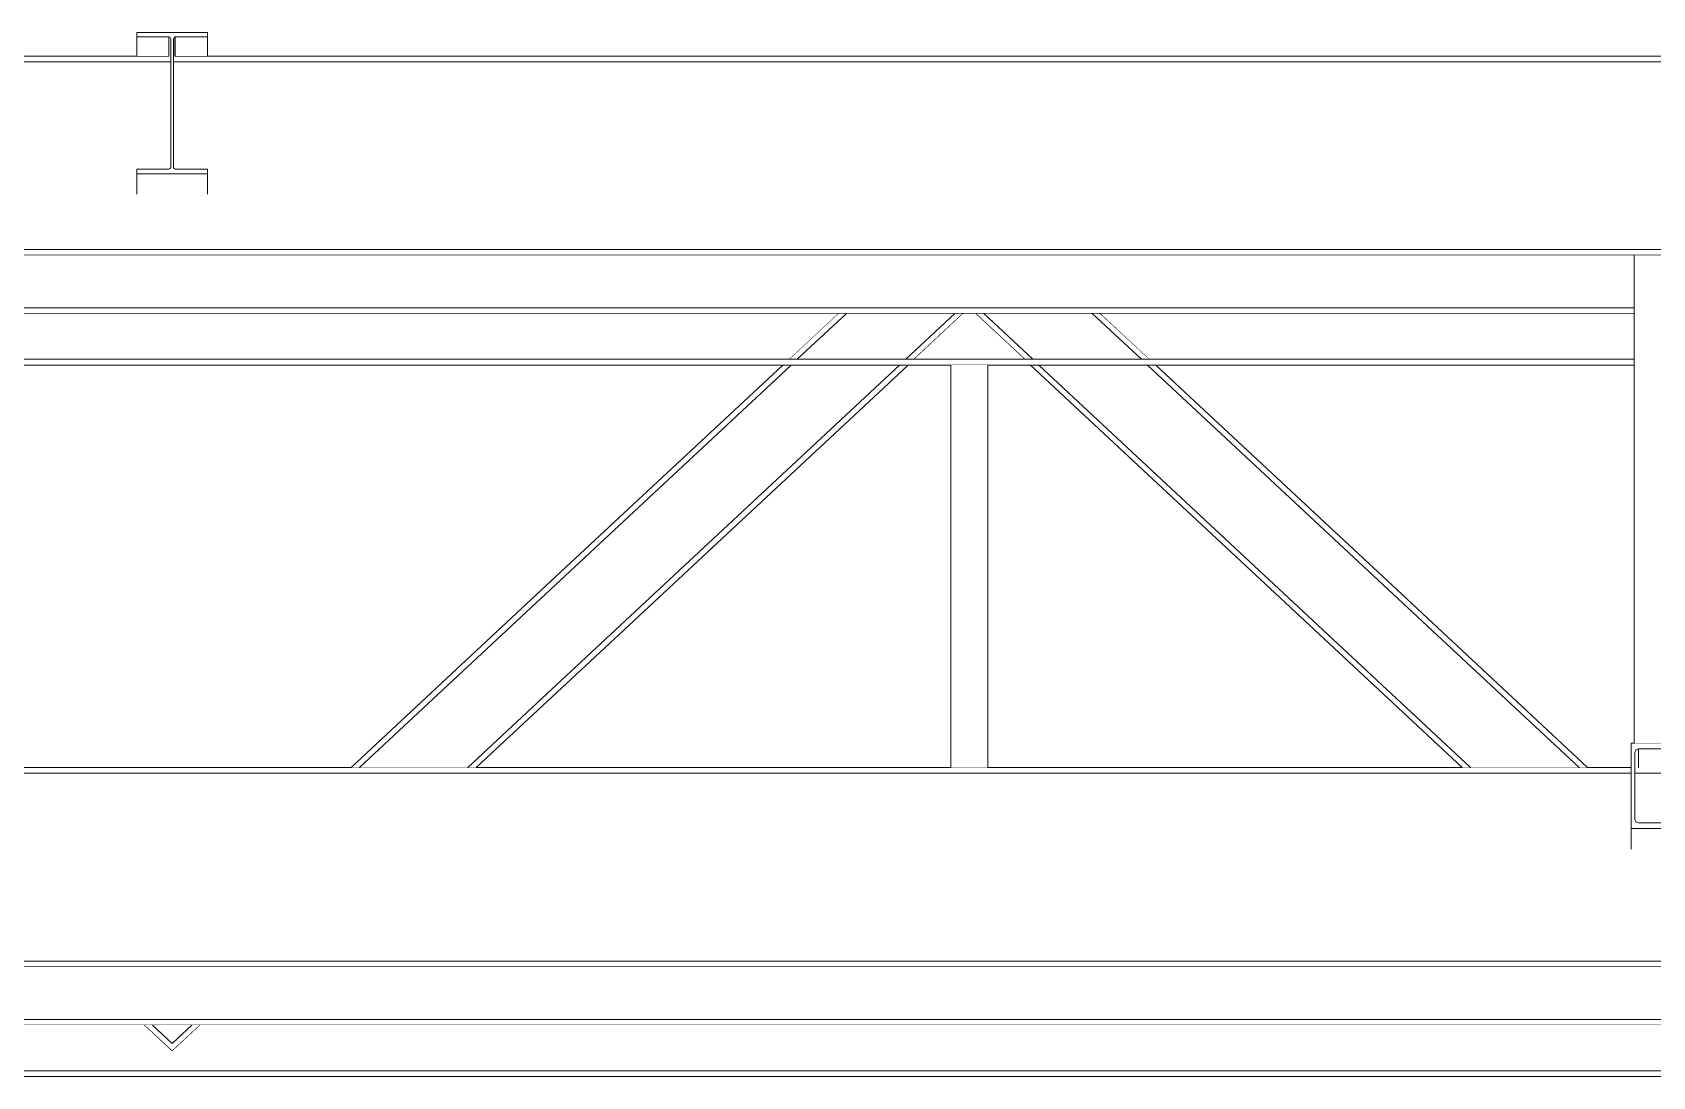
# Model space of a CAD drawing. Extents: x -3080 to 28500, y -1326 to 31609.
# Drawn here: x 11435.5 to 11720, y 28380.8 to 28564.2 of the extents above; entities that cross this region are included whole.
import ezdxf
from ezdxf.xclip import XClip

# ---------------------------------------------------------------- set-up
doc = ezdxf.new("R2010")
doc.units = 0
doc.header["$LTSCALE"] = 100
doc.header["$XCLIPFRAME"] = 2
doc.linetypes.add('188K-SM-07-F10-MECH-CR PIPE-Y2257103$0$X-S-FAB_SL ALL$0$Wipeout_Contour', pattern=[1, 0, -1])
for name, color, linetype in [('0-xref', 8, 'Continuous'), ('188K-SM-07-F10-MECH-CR PIPE-Y2257103$0$X-S-FAB_SL ALL$0$ASP_1', 1, 'Continuous'), ('188K-SM-07-F10-MECH-CR PIPE-Y2257103$0$X-S-FAB_SL ALL$0$Hattch', 7, 'Continuous'), ('188K-SM-07-F10-MECH-CR PIPE-Y2257103$0$X-S-FAB_SL ALL$0$S-TRUSS', 7, 'Continuous')]:
    doc.layers.add(name, color=color, linetype=linetype)

# ---------------------------------------------------------------- blocks, each defined once
blk = doc.blocks.new('188K-SM-07-F10-MECH-CR PIPE-Y2257103$0$X-S-FAB_SL ALL$0$剖面元素_895_3', base_point=(23061.26, -8263.06))
at = {"color": 254, "linetype": '188K-SM-07-F10-MECH-CR PIPE-Y2257103$0$X-S-FAB_SL ALL$0$Wipeout_Contour', "lineweight": 0, "ltscale": 279548.613438}
blk.add_wipeout([(34118.76, -6034.78), (34521.01, -6034.78), (34521.01, -6034.09), (34520.93, -6033.88), (34520.71, -6033.79), (34515.06, -6033.79), (34515.06, -6033.78), (34118.76, -6033.78)], dxfattribs=at).dxf.layer = '188K-SM-07-F10-MECH-CR PIPE-Y2257103$0$X-S-FAB_SL ALL$0$Hattch'
at = {"color": 254, "linetype": '188K-SM-07-F10-MECH-CR PIPE-Y2257103$0$X-S-FAB_SL ALL$0$Wipeout_Contour', "lineweight": 0, "ltscale": 280579.603376}
blk.add_wipeout([(34101.26, -6193.78), (34941.26, -6193.78), (34941.26, -6193.05), (34923.76, -6193.05), (34923.76, -6192.78), (34118.76, -6192.78), (34118.76, -6193.05), (34101.26, -6193.05)], dxfattribs=at).dxf.layer = '188K-SM-07-F10-MECH-CR PIPE-Y2257103$0$X-S-FAB_SL ALL$0$Hattch'
at = {"color": 254, "linetype": '188K-SM-07-F10-MECH-CR PIPE-Y2257103$0$X-S-FAB_SL ALL$0$Wipeout_Contour', "lineweight": 0, "ltscale": 281165.607548}
blk.add_wipeout([(34521.6, -6033.88), (34521.51, -6034.09), (34521.51, -6034.78), (34923.76, -6034.78), (34923.76, -6033.78), (34527.46, -6033.78), (34527.46, -6033.79), (34521.81, -6033.79)], dxfattribs=at).dxf.layer = '188K-SM-07-F10-MECH-CR PIPE-Y2257103$0$X-S-FAB_SL ALL$0$Hattch'
at = {"color": 254, "linetype": '188K-SM-07-F10-MECH-CR PIPE-Y2257103$0$X-S-FAB_SL ALL$0$Wipeout_Contour', "lineweight": 0, "ltscale": 1122178.723034641}
blk.add_wipeout([(34118.76, -6160.26), (34102.26, -6160.26), (34102.26, -6187.71), (34118.76, -6187.71), (34118.76, -6192.78), (34923.76, -6192.78), (34923.76, -6187.71), (34940.26, -6187.71), (34940.26, -6160.26), (34923.76, -6160.26), (34923.76, -6159.78), (34778.16, -6159.78), (34778.16, -6167.85), (34778.35, -6168.31), (34778.81, -6168.5), (34784.36, -6168.5), (34784.82, -6168.69), (34785.01, -6169.15), (34785.01, -6173.08), (34777.51, -6173.08), (34777.51, -6159.78), (34258.16, -6159.78), (34258.16, -6167.85), (34258.35, -6168.31), (34258.81, -6168.5), (34264.36, -6168.5), (34264.82, -6168.69), (34265.01, -6169.15), (34265.01, -6173.08), (34257.51, -6173.08), (34257.51, -6159.78), (34118.76, -6159.78)], dxfattribs=at).dxf.layer = '188K-SM-07-F10-MECH-CR PIPE-Y2257103$0$X-S-FAB_SL ALL$0$Hattch'
at = {"layer": '188K-SM-07-F10-MECH-CR PIPE-Y2257103$0$X-S-FAB_SL ALL$0$S-TRUSS', "color": 8, "lineweight": 0}
for p, q in [((34101.26, -6193.78), (34941.26, -6193.78)), ((34118.76, -6192.78), (34923.76, -6192.78))]:
    blk.add_line(p, q, dxfattribs=at)
at = {"color": 254, "linetype": '188K-SM-07-F10-MECH-CR PIPE-Y2257103$0$X-S-FAB_SL ALL$0$Wipeout_Contour', "lineweight": 0, "ltscale": 841140.305367}
blk.add_wipeout([(34102.26, -6035.28), (34102.26, -6062.73), (34118.76, -6062.73), (34118.76, -6067.78), (34923.76, -6067.78), (34923.76, -6062.73), (34940.26, -6062.73), (34940.26, -6035.28), (34923.76, -6035.28), (34923.76, -6034.78), (34521.51, -6034.78), (34521.51, -6053.35), (34521.6, -6053.56), (34521.81, -6053.65), (34527.46, -6053.65), (34527.46, -6058.04), (34515.06, -6058.04), (34515.06, -6053.65), (34520.71, -6053.65), (34520.93, -6053.56), (34521.01, -6053.35), (34521.01, -6034.78), (34118.76, -6034.78), (34118.76, -6035.28)], dxfattribs=at).dxf.layer = '188K-SM-07-F10-MECH-CR PIPE-Y2257103$0$X-S-FAB_SL ALL$0$Hattch'
at = {"color": 254, "linetype": '188K-SM-07-F10-MECH-CR PIPE-Y2257103$0$X-S-FAB_SL ALL$0$Wipeout_Contour', "lineweight": 0, "ltscale": 279496.934552}
blk.add_wipeout([(34258.16, -6159.78), (34777.51, -6159.78), (34777.51, -6158.78), (34264.51, -6158.78), (34264.36, -6158.84), (34258.81, -6158.84), (34258.35, -6159.03), (34258.16, -6159.49)], dxfattribs=at).dxf.layer = '188K-SM-07-F10-MECH-CR PIPE-Y2257103$0$X-S-FAB_SL ALL$0$Hattch'
at = {"layer": '188K-SM-07-F10-MECH-CR PIPE-Y2257103$0$X-S-FAB_SL ALL$0$S-TRUSS', "color": 8, "lineweight": 0}
for p, q in [((34515.06, -6033.78), (34118.76, -6033.78)), ((34521.01, -6034.78), (34118.76, -6034.78)), ((34520.71, -6033.78), (34515.06, -6033.78)), ((34923.76, -6034.78), (34521.51, -6034.78)), ((34527.46, -6033.78), (34521.81, -6033.78)), ((34923.76, -6033.78), (34527.46, -6033.78))]:
    blk.add_line(p, q, dxfattribs=at)
at = {"color": 254, "linetype": '188K-SM-07-F10-MECH-CR PIPE-Y2257103$0$X-S-FAB_SL ALL$0$Wipeout_Contour', "lineweight": 0, "ltscale": 280404.74552}
blk.add_wipeout([(34109.26, -6068.07), (34109.26, -6068.78), (34933.26, -6068.78), (34933.26, -6068.07), (34923.76, -6068.07), (34923.76, -6067.78), (34118.76, -6067.78), (34118.76, -6068.07)], dxfattribs=at).dxf.layer = '188K-SM-07-F10-MECH-CR PIPE-Y2257103$0$X-S-FAB_SL ALL$0$Hattch'
at = {"color": 254, "linetype": '188K-SM-07-F10-MECH-CR PIPE-Y2257103$0$X-S-FAB_SL ALL$0$Wipeout_Contour', "lineweight": 0, "ltscale": 282856.398917}
blk.add_wipeout([(34778.16, -6159.49), (34778.16, -6159.78), (34923.76, -6159.78), (34923.76, -6158.78), (34784.51, -6158.78), (34784.36, -6158.84), (34778.81, -6158.84), (34778.35, -6159.03)], dxfattribs=at).dxf.layer = '188K-SM-07-F10-MECH-CR PIPE-Y2257103$0$X-S-FAB_SL ALL$0$Hattch'
at = {"layer": '188K-SM-07-F10-MECH-CR PIPE-Y2257103$0$X-S-FAB_SL ALL$0$S-TRUSS', "color": 8, "lineweight": 0}
for p, q in [((34923.76, -6067.78), (34118.76, -6067.78)), ((34789.84, -6068.78), (34252.69, -6068.78)), ((34258.16, -6159.78), (34777.51, -6159.78)), ((34264.51, -6158.78), (34777.51, -6158.78)), ((34778.16, -6159.78), (34923.76, -6159.78))]:
    blk.add_line(p, q, dxfattribs=at)
blk = doc.blocks.new('188K-SM-07-F10-MECH-CR PIPE-Y2257103$0$X-S-FAB_SL ALL$0$剖面元素_898_3', base_point=(23061.26, -8263.06))
at = {"color": 254, "linetype": '188K-SM-07-F10-MECH-CR PIPE-Y2257103$0$X-S-FAB_SL ALL$0$Wipeout_Contour', "lineweight": 0, "ltscale": 140205.898816}
blk.add_wipeout([(34778.01, -6068.78), (34264.51, -6068.78), (34264.51, -6078.02), (34778.01, -6078.02)], dxfattribs=at).dxf.layer = '188K-SM-07-F10-MECH-CR PIPE-Y2257103$0$X-S-FAB_SL ALL$0$Hattch'
at = {"color": 254, "linetype": '188K-SM-07-F10-MECH-CR PIPE-Y2257103$0$X-S-FAB_SL ALL$0$Wipeout_Contour', "lineweight": 0, "ltscale": 280593.853561}
blk.add_wipeout([(34101.26, -6203.12), (34101.26, -6204.02), (34941.26, -6204.02), (34941.26, -6203.12), (34923.76, -6203.12), (34923.76, -6203.02), (34118.76, -6203.02), (34118.76, -6203.12)], dxfattribs=at).dxf.layer = '188K-SM-07-F10-MECH-CR PIPE-Y2257103$0$X-S-FAB_SL ALL$0$Hattch'
at = {"color": 254, "linetype": '188K-SM-07-F10-MECH-CR PIPE-Y2257103$0$X-S-FAB_SL ALL$0$Wipeout_Contour', "lineweight": 0, "ltscale": 140209.447488}
blk.add_wipeout([(34778.01, -6078.02), (34264.51, -6078.02), (34264.51, -6079.02), (34778.01, -6079.02)], dxfattribs=at).dxf.layer = '188K-SM-07-F10-MECH-CR PIPE-Y2257103$0$X-S-FAB_SL ALL$0$Hattch'
at = {"color": 254, "linetype": '188K-SM-07-F10-MECH-CR PIPE-Y2257103$0$X-S-FAB_SL ALL$0$Wipeout_Contour', "lineweight": 0, "ltscale": 175762.461136}
blk.add_wipeout([(34923.76, -6193.78), (34118.76, -6193.78), (34118.76, -6203.02), (34923.76, -6203.02), (34923.76, -6197.48)], dxfattribs=at).dxf.layer = '188K-SM-07-F10-MECH-CR PIPE-Y2257103$0$X-S-FAB_SL ALL$0$Hattch'
at = {"layer": '188K-SM-07-F10-MECH-CR PIPE-Y2257103$0$X-S-FAB_SL ALL$0$S-TRUSS', "color": 8, "lineweight": 0}
for p, q in [((34778.01, -6078.02), (34264.51, -6078.02)), ((34778.01, -6079.02), (34264.51, -6079.02)), ((34101.26, -6204.02), (34941.26, -6204.02)), ((34118.76, -6203.02), (34923.76, -6203.02))]:
    blk.add_line(p, q, dxfattribs=at)
blk = doc.blocks.new('188K-SM-07-F10-MECH-CR PIPE-Y2257103$0$X-S-FAB_SL ALL$0$剖面元素_1509_3', base_point=(23061.26, -8263.06))
at = {"color": 254, "linetype": '188K-SM-07-F10-MECH-CR PIPE-Y2257103$0$X-S-FAB_SL ALL$0$Wipeout_Contour', "lineweight": 0, "ltscale": 140178.555093}
blk.add_wipeout([(34521.51, -6030.74), (34521.51, -6034.09), (34521.6, -6033.88), (34521.6, -6030.53)], dxfattribs=at).dxf.layer = '188K-SM-07-F10-MECH-CR PIPE-Y2257103$0$X-S-FAB_SL ALL$0$Hattch'
at = {"color": 254, "linetype": '188K-SM-07-F10-MECH-CR PIPE-Y2257103$0$X-S-FAB_SL ALL$0$Wipeout_Contour', "lineweight": 0, "ltscale": 140193.910828}
blk.add_wipeout([(34515.06, -6054.45), (34515.06, -6058.04), (34527.46, -6058.04), (34527.46, -6054.45)], dxfattribs=at).dxf.layer = '188K-SM-07-F10-MECH-CR PIPE-Y2257103$0$X-S-FAB_SL ALL$0$Hattch'
at = {"layer": '188K-SM-07-F10-MECH-CR PIPE-Y2257103$0$X-S-FAB_SL ALL$0$S-TRUSS', "color": 2, "lineweight": 0}
for p, q in [((34515.06, -6053.65), (34515.06, -6054.45)), ((34527.46, -6054.45), (34515.06, -6054.45)), ((34527.46, -6053.65), (34527.46, -6054.45))]:
    blk.add_line(p, q, dxfattribs=at)
at = {"layer": '188K-SM-07-F10-MECH-CR PIPE-Y2257103$0$X-S-FAB_SL ALL$0$S-TRUSS', "color": 8, "lineweight": 0}
for p, q in [((34515.06, -6054.45), (34515.06, -6058.04)), ((34527.46, -6054.45), (34527.46, -6058.04))]:
    blk.add_line(p, q, dxfattribs=at)
at = {"layer": '188K-SM-07-F10-MECH-CR PIPE-Y2257103$0$X-S-FAB_SL ALL$0$S-TRUSS', "color": 2, "lineweight": 0, "flags": 128}
for points in [[(34520.93, -6053.56), (34520.71, -6053.65), (34515.06, -6053.65)], [(34521.6, -6053.56), (34521.81, -6053.65), (34527.46, -6053.65)]]:
    blk.add_lwpolyline(points, dxfattribs=at)
at = {"color": 254, "linetype": '188K-SM-07-F10-MECH-CR PIPE-Y2257103$0$X-S-FAB_SL ALL$0$Wipeout_Contour', "lineweight": 0, "ltscale": 140179.042758}
blk.add_wipeout([(34521.6, -6030.53), (34521.6, -6033.88), (34521.81, -6033.79), (34521.81, -6030.44)], dxfattribs=at).dxf.layer = '188K-SM-07-F10-MECH-CR PIPE-Y2257103$0$X-S-FAB_SL ALL$0$Hattch'
at = {"color": 254, "linetype": '188K-SM-07-F10-MECH-CR PIPE-Y2257103$0$X-S-FAB_SL ALL$0$Wipeout_Contour', "lineweight": 0, "ltscale": 140190.561834}
blk.add_wipeout([(34521.81, -6030.44), (34521.81, -6033.79), (34527.46, -6033.79), (34527.46, -6030.44)], dxfattribs=at).dxf.layer = '188K-SM-07-F10-MECH-CR PIPE-Y2257103$0$X-S-FAB_SL ALL$0$Hattch'
at = {"layer": '188K-SM-07-F10-MECH-CR PIPE-Y2257103$0$X-S-FAB_SL ALL$0$S-TRUSS', "color": 2, "lineweight": 0}
blk.add_line((34527.46, -6029.64), (34527.46, -6030.44), dxfattribs=at)
at = {"layer": '188K-SM-07-F10-MECH-CR PIPE-Y2257103$0$X-S-FAB_SL ALL$0$S-TRUSS', "color": 8, "lineweight": 0}
blk.add_line((34527.46, -6030.44), (34527.46, -6033.79), dxfattribs=at)
at = {"color": 254, "linetype": '188K-SM-07-F10-MECH-CR PIPE-Y2257103$0$X-S-FAB_SL ALL$0$Wipeout_Contour', "lineweight": 0, "ltscale": 140163.964813}
blk.add_wipeout([(34515.06, -6030.44), (34515.06, -6033.79), (34520.71, -6033.79), (34520.71, -6030.44)], dxfattribs=at).dxf.layer = '188K-SM-07-F10-MECH-CR PIPE-Y2257103$0$X-S-FAB_SL ALL$0$Hattch'
at = {"layer": '188K-SM-07-F10-MECH-CR PIPE-Y2257103$0$X-S-FAB_SL ALL$0$S-TRUSS', "color": 2, "lineweight": 0}
blk.add_line((34515.06, -6029.64), (34515.06, -6030.44), dxfattribs=at)
at = {"layer": '188K-SM-07-F10-MECH-CR PIPE-Y2257103$0$X-S-FAB_SL ALL$0$S-TRUSS', "color": 8, "lineweight": 0}
blk.add_line((34515.06, -6030.44), (34515.06, -6033.79), dxfattribs=at)
at = {"color": 254, "linetype": '188K-SM-07-F10-MECH-CR PIPE-Y2257103$0$X-S-FAB_SL ALL$0$Wipeout_Contour', "lineweight": 0, "ltscale": 140175.544339}
blk.add_wipeout([(34520.71, -6030.44), (34520.71, -6033.79), (34520.93, -6033.88), (34520.93, -6030.53)], dxfattribs=at).dxf.layer = '188K-SM-07-F10-MECH-CR PIPE-Y2257103$0$X-S-FAB_SL ALL$0$Hattch'
at = {"color": 254, "linetype": '188K-SM-07-F10-MECH-CR PIPE-Y2257103$0$X-S-FAB_SL ALL$0$Wipeout_Contour', "lineweight": 0, "ltscale": 140176.238633}
blk.add_wipeout([(34520.93, -6030.53), (34520.93, -6033.88), (34521.01, -6034.09), (34521.01, -6030.74)], dxfattribs=at).dxf.layer = '188K-SM-07-F10-MECH-CR PIPE-Y2257103$0$X-S-FAB_SL ALL$0$Hattch'
at = {"layer": '188K-SM-07-F10-MECH-CR PIPE-Y2257103$0$X-S-FAB_SL ALL$0$S-TRUSS', "color": 2, "lineweight": 0}
blk.add_line((34527.46, -6029.64), (34515.06, -6029.64), dxfattribs=at)
at = {"layer": '188K-SM-07-F10-MECH-CR PIPE-Y2257103$0$X-S-FAB_SL ALL$0$S-TRUSS', "color": 8, "lineweight": 0}
for p, q in [((34520.71, -6030.44), (34520.71, -6033.79)), ((34521.81, -6030.44), (34521.81, -6033.79))]:
    blk.add_line(p, q, dxfattribs=at)
at = {"layer": '188K-SM-07-F10-MECH-CR PIPE-Y2257103$0$X-S-FAB_SL ALL$0$S-TRUSS', "color": 2, "lineweight": 0, "flags": 128}
for points in [[(34520.93, -6030.53), (34520.71, -6030.44), (34515.06, -6030.44)], [(34520.93, -6030.53), (34521.01, -6030.74), (34521.01, -6053.35), (34520.93, -6053.56)], [(34521.6, -6030.53), (34521.51, -6030.74), (34521.51, -6053.35), (34521.6, -6053.56)], [(34527.46, -6030.44), (34521.81, -6030.44), (34521.6, -6030.53)]]:
    blk.add_lwpolyline(points, dxfattribs=at)
blk = doc.blocks.new('188K-SM-07-F10-MECH-CR PIPE-Y2257103$0$X-S-FAB_SL ALL$0$剖面元素_1520_3', base_point=(23061.26, -8263.06))
at = {"color": 254, "linetype": '188K-SM-07-F10-MECH-CR PIPE-Y2257103$0$X-S-FAB_SL ALL$0$Wipeout_Contour', "lineweight": 0, "ltscale": 141277.699729}
blk.add_wipeout([(34778.35, -6155.68), (34778.35, -6159.03), (34778.81, -6158.84), (34778.81, -6155.49)], dxfattribs=at).dxf.layer = '188K-SM-07-F10-MECH-CR PIPE-Y2257103$0$X-S-FAB_SL ALL$0$Hattch'
at = {"color": 254, "linetype": '188K-SM-07-F10-MECH-CR PIPE-Y2257103$0$X-S-FAB_SL ALL$0$Wipeout_Contour', "lineweight": 0, "ltscale": 141302.436869}
blk.add_wipeout([(34784.82, -6155.3), (34784.82, -6158.78), (34785.01, -6158.78), (34785.01, -6154.84)], dxfattribs=at).dxf.layer = '188K-SM-07-F10-MECH-CR PIPE-Y2257103$0$X-S-FAB_SL ALL$0$Hattch'
at = {"color": 254, "linetype": '188K-SM-07-F10-MECH-CR PIPE-Y2257103$0$X-S-FAB_SL ALL$0$Wipeout_Contour', "lineweight": 0, "ltscale": 141298.048874}
blk.add_wipeout([(34777.51, -6169.5), (34777.51, -6173.08), (34785.01, -6173.08), (34785.01, -6169.5)], dxfattribs=at).dxf.layer = '188K-SM-07-F10-MECH-CR PIPE-Y2257103$0$X-S-FAB_SL ALL$0$Hattch'
at = {"layer": '188K-SM-07-F10-MECH-CR PIPE-Y2257103$0$X-S-FAB_SL ALL$0$S-TRUSS', "color": 8, "lineweight": 0}
for p, q in [((34777.51, -6169.5), (34777.51, -6173.08)), ((34785.01, -6169.5), (34785.01, -6173.08))]:
    blk.add_line(p, q, dxfattribs=at)
at = {"layer": '188K-SM-07-F10-MECH-CR PIPE-Y2257103$0$X-S-FAB_SL ALL$0$S-TRUSS', "color": 2, "lineweight": 0}
blk.add_line((34785.01, -6169.5), (34777.51, -6169.5), dxfattribs=at)
at = {"layer": '188K-SM-07-F10-MECH-CR PIPE-Y2257103$0$X-S-FAB_SL ALL$0$S-TRUSS', "color": 2, "lineweight": 0, "flags": 128}
for points in [[(34778.35, -6168.31), (34778.81, -6168.5), (34784.36, -6168.5), (34784.82, -6168.69)], [(34784.82, -6168.69), (34785.01, -6169.15), (34785.01, -6169.5)]]:
    blk.add_lwpolyline(points, dxfattribs=at)
at = {"color": 254, "linetype": '188K-SM-07-F10-MECH-CR PIPE-Y2257103$0$X-S-FAB_SL ALL$0$Wipeout_Contour', "lineweight": 0, "ltscale": 141276.646402}
blk.add_wipeout([(34778.16, -6159.49), (34778.35, -6159.03), (34778.35, -6155.68), (34778.16, -6156.14)], dxfattribs=at).dxf.layer = '188K-SM-07-F10-MECH-CR PIPE-Y2257103$0$X-S-FAB_SL ALL$0$Hattch'
at = {"color": 254, "linetype": '188K-SM-07-F10-MECH-CR PIPE-Y2257103$0$X-S-FAB_SL ALL$0$Wipeout_Contour', "lineweight": 0, "ltscale": 176627.057057}
blk.add_wipeout([(34784.36, -6155.49), (34784.36, -6158.84), (34784.51, -6158.78), (34784.82, -6158.78), (34784.82, -6155.3)], dxfattribs=at).dxf.layer = '188K-SM-07-F10-MECH-CR PIPE-Y2257103$0$X-S-FAB_SL ALL$0$Hattch'
at = {"color": 254, "linetype": '188K-SM-07-F10-MECH-CR PIPE-Y2257103$0$X-S-FAB_SL ALL$0$Wipeout_Contour', "lineweight": 0, "ltscale": 141289.468564}
blk.add_wipeout([(34778.81, -6155.49), (34778.81, -6158.84), (34784.36, -6158.84), (34784.36, -6155.49)], dxfattribs=at).dxf.layer = '188K-SM-07-F10-MECH-CR PIPE-Y2257103$0$X-S-FAB_SL ALL$0$Hattch'
at = {"layer": '188K-SM-07-F10-MECH-CR PIPE-Y2257103$0$X-S-FAB_SL ALL$0$S-TRUSS', "color": 2, "lineweight": 0}
for p, q in [((34777.51, -6154.49), (34777.51, -6169.5)), ((34785.01, -6154.49), (34777.51, -6154.49))]:
    blk.add_line(p, q, dxfattribs=at)
at = {"layer": '188K-SM-07-F10-MECH-CR PIPE-Y2257103$0$X-S-FAB_SL ALL$0$S-TRUSS', "color": 8, "lineweight": 0}
for p, q in [((34778.81, -6155.49), (34778.81, -6158.84)), ((34784.36, -6155.49), (34784.36, -6158.84)), ((34785.01, -6154.84), (34785.01, -6158.78))]:
    blk.add_line(p, q, dxfattribs=at)
at = {"layer": '188K-SM-07-F10-MECH-CR PIPE-Y2257103$0$X-S-FAB_SL ALL$0$S-TRUSS', "color": 2, "lineweight": 0, "flags": 128}
for points in [[(34785.01, -6154.49), (34785.01, -6154.84), (34784.82, -6155.3)], [(34778.35, -6155.68), (34778.16, -6156.14), (34778.16, -6167.85), (34778.35, -6168.31)], [(34784.82, -6155.3), (34784.36, -6155.49), (34778.81, -6155.49), (34778.35, -6155.68)]]:
    blk.add_lwpolyline(points, dxfattribs=at)
blk = doc.blocks.new('188K-SM-07-F10-MECH-CR PIPE-Y2257103$0$X-S-FAB_SL ALL$0$剖面元素_1690_3', base_point=(23061.26, -8263.06))
at = {"color": 254, "linetype": '188K-SM-07-F10-MECH-CR PIPE-Y2257103$0$X-S-FAB_SL ALL$0$Wipeout_Contour', "lineweight": 0, "ltscale": 140868.960535}
blk.add_wipeout([(34682.86, -6079.02), (34691.48, -6087.06), (34692.95, -6087.06), (34684.32, -6079.02)], dxfattribs=at).dxf.layer = '188K-SM-07-F10-MECH-CR PIPE-Y2257103$0$X-S-FAB_SL ALL$0$Hattch'
at = {"color": 254, "linetype": '188K-SM-07-F10-MECH-CR PIPE-Y2257103$0$X-S-FAB_SL ALL$0$Wipeout_Contour', "lineweight": 0, "ltscale": 140570.995684}
blk.add_wipeout([(34586.15, -6127.58), (34586.83, -6128.31), (34629.97, -6088.06), (34628.51, -6088.06)], dxfattribs=at).dxf.layer = '188K-SM-07-F10-MECH-CR PIPE-Y2257103$0$X-S-FAB_SL ALL$0$Hattch'
at = {"color": 254, "linetype": '188K-SM-07-F10-MECH-CR PIPE-Y2257103$0$X-S-FAB_SL ALL$0$Wipeout_Contour', "lineweight": 0, "ltscale": 105223.424891}
blk.add_wipeout([(34524.73, -6204.02), (34517.8, -6204.02), (34521.26, -6207.25)], dxfattribs=at).dxf.layer = '188K-SM-07-F10-MECH-CR PIPE-Y2257103$0$X-S-FAB_SL ALL$0$Hattch'
at = {"color": 254, "linetype": '188K-SM-07-F10-MECH-CR PIPE-Y2257103$0$X-S-FAB_SL ALL$0$Wipeout_Contour', "lineweight": 0, "ltscale": 140659.054673}
blk.add_wipeout([(34638.2, -6079.02), (34629.58, -6087.06), (34631.05, -6087.06), (34639.67, -6079.02)], dxfattribs=at).dxf.layer = '188K-SM-07-F10-MECH-CR PIPE-Y2257103$0$X-S-FAB_SL ALL$0$Hattch'
at = {"color": 254, "linetype": '188K-SM-07-F10-MECH-CR PIPE-Y2257103$0$X-S-FAB_SL ALL$0$Wipeout_Contour', "lineweight": 0, "ltscale": 140991.6535}
blk.add_wipeout([(34692.55, -6088.06), (34735.7, -6128.31), (34736.38, -6127.58), (34694.02, -6088.06)], dxfattribs=at).dxf.layer = '188K-SM-07-F10-MECH-CR PIPE-Y2257103$0$X-S-FAB_SL ALL$0$Hattch'
at = {"color": 254, "linetype": '188K-SM-07-F10-MECH-CR PIPE-Y2257103$0$X-S-FAB_SL ALL$0$Wipeout_Contour', "lineweight": 0, "ltscale": 210447.039233}
blk.add_wipeout([(34516.33, -6204.02), (34521.26, -6208.62), (34526.2, -6204.02), (34524.73, -6204.02), (34521.26, -6207.25), (34517.8, -6204.02)], dxfattribs=at).dxf.layer = '188K-SM-07-F10-MECH-CR PIPE-Y2257103$0$X-S-FAB_SL ALL$0$Hattch'
at = {"layer": '188K-SM-07-F10-MECH-CR PIPE-Y2257103$0$X-S-FAB_SL ALL$0$S-TRUSS', "color": 8, "lineweight": 0}
for p, q in [((34521.26, -6208.62), (34516.33, -6204.02)), ((34521.26, -6207.25), (34517.8, -6204.02)), ((34524.73, -6204.02), (34521.26, -6207.25)), ((34526.2, -6204.02), (34521.26, -6208.62))]:
    blk.add_line(p, q, dxfattribs=at)
at = {"color": 254, "linetype": '188K-SM-07-F10-MECH-CR PIPE-Y2257103$0$X-S-FAB_SL ALL$0$Wipeout_Contour', "lineweight": 0, "ltscale": 140828.530182}
blk.add_wipeout([(34682.86, -6079.02), (34663.8, -6079.02), (34672.42, -6087.06), (34691.48, -6087.06)], dxfattribs=at).dxf.layer = '188K-SM-07-F10-MECH-CR PIPE-Y2257103$0$X-S-FAB_SL ALL$0$Hattch'
at = {"color": 254, "linetype": '188K-SM-07-F10-MECH-CR PIPE-Y2257103$0$X-S-FAB_SL ALL$0$Wipeout_Contour', "lineweight": 0, "ltscale": 140602.513849}
blk.add_wipeout([(34586.83, -6128.31), (34595.7, -6137.82), (34649.03, -6088.06), (34629.97, -6088.06)], dxfattribs=at).dxf.layer = '188K-SM-07-F10-MECH-CR PIPE-Y2257103$0$X-S-FAB_SL ALL$0$Hattch'
at = {"color": 254, "linetype": '188K-SM-07-F10-MECH-CR PIPE-Y2257103$0$X-S-FAB_SL ALL$0$Wipeout_Contour', "lineweight": 0, "ltscale": 140699.484078}
blk.add_wipeout([(34631.05, -6087.06), (34650.1, -6087.06), (34658.73, -6079.02), (34639.67, -6079.02)], dxfattribs=at).dxf.layer = '188K-SM-07-F10-MECH-CR PIPE-Y2257103$0$X-S-FAB_SL ALL$0$Hattch'
at = {"color": 254, "linetype": '188K-SM-07-F10-MECH-CR PIPE-Y2257103$0$X-S-FAB_SL ALL$0$Wipeout_Contour', "lineweight": 0, "ltscale": 140963.640765}
blk.add_wipeout([(34692.55, -6088.06), (34673.5, -6088.06), (34726.83, -6137.82), (34735.7, -6128.31)], dxfattribs=at).dxf.layer = '188K-SM-07-F10-MECH-CR PIPE-Y2257103$0$X-S-FAB_SL ALL$0$Hattch'
at = {"color": 254, "linetype": '188K-SM-07-F10-MECH-CR PIPE-Y2257103$0$X-S-FAB_SL ALL$0$Wipeout_Contour', "lineweight": 0, "ltscale": 140446.323994}
blk.add_wipeout([(34552.7, -6158.78), (34554.17, -6158.78), (34586.83, -6128.31), (34586.15, -6127.58)], dxfattribs=at).dxf.layer = '188K-SM-07-F10-MECH-CR PIPE-Y2257103$0$X-S-FAB_SL ALL$0$Hattch'
at = {"color": 254, "linetype": '188K-SM-07-F10-MECH-CR PIPE-Y2257103$0$X-S-FAB_SL ALL$0$Wipeout_Contour', "lineweight": 0, "ltscale": 140788.09967}
blk.add_wipeout([(34662.33, -6079.02), (34670.96, -6087.06), (34672.42, -6087.06), (34663.8, -6079.02)], dxfattribs=at).dxf.layer = '188K-SM-07-F10-MECH-CR PIPE-Y2257103$0$X-S-FAB_SL ALL$0$Hattch'
at = {"color": 254, "linetype": '188K-SM-07-F10-MECH-CR PIPE-Y2257103$0$X-S-FAB_SL ALL$0$Wipeout_Contour', "lineweight": 0, "ltscale": 140633.801704}
blk.add_wipeout([(34595.7, -6137.82), (34596.38, -6138.55), (34650.5, -6088.06), (34649.03, -6088.06)], dxfattribs=at).dxf.layer = '188K-SM-07-F10-MECH-CR PIPE-Y2257103$0$X-S-FAB_SL ALL$0$Hattch'
at = {"color": 254, "linetype": '188K-SM-07-F10-MECH-CR PIPE-Y2257103$0$X-S-FAB_SL ALL$0$Wipeout_Contour', "lineweight": 0, "ltscale": 141165.5686}
blk.add_wipeout([(34735.7, -6128.31), (34768.36, -6158.78), (34769.83, -6158.78), (34736.38, -6127.58)], dxfattribs=at).dxf.layer = '188K-SM-07-F10-MECH-CR PIPE-Y2257103$0$X-S-FAB_SL ALL$0$Hattch'
at = {"layer": '188K-SM-07-F10-MECH-CR PIPE-Y2257103$0$X-S-FAB_SL ALL$0$S-TRUSS', "color": 8, "lineweight": 0}
for p, q in [((34638.2, -6079.02), (34629.58, -6087.06)), ((34639.67, -6079.02), (34631.05, -6087.06))]:
    blk.add_line(p, q, dxfattribs=at)
at = {"color": 254, "linetype": '188K-SM-07-F10-MECH-CR PIPE-Y2257103$0$X-S-FAB_SL ALL$0$Wipeout_Contour', "lineweight": 0, "ltscale": 140739.913315}
blk.add_wipeout([(34650.1, -6087.06), (34651.57, -6087.06), (34660.19, -6079.02), (34658.73, -6079.02)], dxfattribs=at).dxf.layer = '188K-SM-07-F10-MECH-CR PIPE-Y2257103$0$X-S-FAB_SL ALL$0$Hattch'
at = {"color": 254, "linetype": '188K-SM-07-F10-MECH-CR PIPE-Y2257103$0$X-S-FAB_SL ALL$0$Wipeout_Contour', "lineweight": 0, "ltscale": 140935.979736}
blk.add_wipeout([(34673.5, -6088.06), (34672.03, -6088.06), (34726.15, -6138.55), (34726.83, -6137.82)], dxfattribs=at).dxf.layer = '188K-SM-07-F10-MECH-CR PIPE-Y2257103$0$X-S-FAB_SL ALL$0$Hattch'
at = {"color": 254, "linetype": '188K-SM-07-F10-MECH-CR PIPE-Y2257103$0$X-S-FAB_SL ALL$0$Wipeout_Contour', "lineweight": 0, "ltscale": 140477.55152}
blk.add_wipeout([(34554.17, -6158.78), (34573.22, -6158.78), (34595.7, -6137.82), (34586.83, -6128.31)], dxfattribs=at).dxf.layer = '188K-SM-07-F10-MECH-CR PIPE-Y2257103$0$X-S-FAB_SL ALL$0$Hattch'
at = {"layer": '188K-SM-07-F10-MECH-CR PIPE-Y2257103$0$X-S-FAB_SL ALL$0$S-TRUSS', "color": 8, "lineweight": 0}
for p, q in [((34658.73, -6079.02), (34650.1, -6087.06)), ((34660.19, -6079.02), (34651.57, -6087.06)), ((34670.96, -6087.06), (34662.33, -6079.02)), ((34672.42, -6087.06), (34663.8, -6079.02)), ((34691.48, -6087.06), (34682.86, -6079.02)), ((34692.95, -6087.06), (34684.32, -6079.02)), ((34628.51, -6088.06), (34586.15, -6127.58)), ((34629.97, -6088.06), (34586.83, -6128.31))]:
    blk.add_line(p, q, dxfattribs=at)
at = {"color": 254, "linetype": '188K-SM-07-F10-MECH-CR PIPE-Y2257103$0$X-S-FAB_SL ALL$0$Wipeout_Contour', "lineweight": 0, "ltscale": 141138.00458}
blk.add_wipeout([(34735.7, -6128.31), (34726.83, -6137.82), (34749.3, -6158.78), (34768.36, -6158.78)], dxfattribs=at).dxf.layer = '188K-SM-07-F10-MECH-CR PIPE-Y2257103$0$X-S-FAB_SL ALL$0$Hattch'
at = {"color": 254, "linetype": '188K-SM-07-F10-MECH-CR PIPE-Y2257103$0$X-S-FAB_SL ALL$0$Wipeout_Contour', "lineweight": 0, "ltscale": 140509.107263}
blk.add_wipeout([(34573.22, -6158.78), (34574.69, -6158.78), (34596.38, -6138.55), (34595.7, -6137.82)], dxfattribs=at).dxf.layer = '188K-SM-07-F10-MECH-CR PIPE-Y2257103$0$X-S-FAB_SL ALL$0$Hattch'
at = {"layer": '188K-SM-07-F10-MECH-CR PIPE-Y2257103$0$X-S-FAB_SL ALL$0$S-TRUSS', "color": 8, "lineweight": 0}
for p, q in [((34649.03, -6088.06), (34595.7, -6137.82)), ((34650.5, -6088.06), (34596.38, -6138.55)), ((34735.7, -6128.31), (34692.55, -6088.06)), ((34736.38, -6127.58), (34694.02, -6088.06)), ((34586.15, -6127.58), (34552.7, -6158.78)), ((34586.83, -6128.31), (34554.17, -6158.78)), ((34595.7, -6137.82), (34573.22, -6158.78)), ((34596.38, -6138.55), (34574.69, -6158.78))]:
    blk.add_line(p, q, dxfattribs=at)
at = {"color": 254, "linetype": '188K-SM-07-F10-MECH-CR PIPE-Y2257103$0$X-S-FAB_SL ALL$0$Wipeout_Contour', "lineweight": 0, "ltscale": 141109.914859}
blk.add_wipeout([(34726.15, -6138.55), (34747.84, -6158.78), (34749.3, -6158.78), (34726.83, -6137.82)], dxfattribs=at).dxf.layer = '188K-SM-07-F10-MECH-CR PIPE-Y2257103$0$X-S-FAB_SL ALL$0$Hattch'
at = {"layer": '188K-SM-07-F10-MECH-CR PIPE-Y2257103$0$X-S-FAB_SL ALL$0$S-TRUSS', "color": 8, "lineweight": 0}
for p, q in [((34726.15, -6138.55), (34672.03, -6088.06)), ((34726.83, -6137.82), (34673.5, -6088.06)), ((34768.36, -6158.78), (34735.7, -6128.31)), ((34769.83, -6158.78), (34736.38, -6127.58)), ((34747.84, -6158.78), (34726.15, -6138.55)), ((34749.3, -6158.78), (34726.83, -6137.82))]:
    blk.add_line(p, q, dxfattribs=at)
blk = doc.blocks.new('188K-SM-07-F10-MECH-CR PIPE-Y2257103$0$X-S-FAB_SL ALL$0$剖面元素_1691_3', base_point=(23061.26, -8263.06))
at = {"color": 254, "linetype": '188K-SM-07-F10-MECH-CR PIPE-Y2257103$0$X-S-FAB_SL ALL$0$Wipeout_Contour', "lineweight": 0, "ltscale": 140212.492544}
blk.add_wipeout([(34638.2, -6079.02), (34404.32, -6079.02), (34412.95, -6087.06), (34629.58, -6087.06)], dxfattribs=at).dxf.layer = '188K-SM-07-F10-MECH-CR PIPE-Y2257103$0$X-S-FAB_SL ALL$0$Hattch'
at = {"color": 254, "linetype": '188K-SM-07-F10-MECH-CR PIPE-Y2257103$0$X-S-FAB_SL ALL$0$Wipeout_Contour', "lineweight": 0, "ltscale": 140764.006524}
blk.add_wipeout([(34651.57, -6087.06), (34670.96, -6087.06), (34662.33, -6079.02), (34660.19, -6079.02)], dxfattribs=at).dxf.layer = '188K-SM-07-F10-MECH-CR PIPE-Y2257103$0$X-S-FAB_SL ALL$0$Hattch'
at = {"color": 254, "linetype": '188K-SM-07-F10-MECH-CR PIPE-Y2257103$0$X-S-FAB_SL ALL$0$Wipeout_Contour', "lineweight": 0, "ltscale": 141047.834345}
blk.add_wipeout([(34778.01, -6079.02), (34684.32, -6079.02), (34692.95, -6087.06), (34778.01, -6087.06)], dxfattribs=at).dxf.layer = '188K-SM-07-F10-MECH-CR PIPE-Y2257103$0$X-S-FAB_SL ALL$0$Hattch'
at = {"color": 254, "linetype": '188K-SM-07-F10-MECH-CR PIPE-Y2257103$0$X-S-FAB_SL ALL$0$Wipeout_Contour', "lineweight": 0, "ltscale": 277301.441704}
blk.add_wipeout([(33296.26, -6213.06), (34906.26, -6213.06), (34906.26, -6212.06), (34118.76, -6212.06), (34118.76, -6212.87), (34083.76, -6212.87), (34083.76, -6212.06), (33296.26, -6212.06)], dxfattribs=at).dxf.layer = '188K-SM-07-F10-MECH-CR PIPE-Y2257103$0$X-S-FAB_SL ALL$0$Hattch'
at = {"color": 254, "linetype": '188K-SM-07-F10-MECH-CR PIPE-Y2257103$0$X-S-FAB_SL ALL$0$Wipeout_Contour', "lineweight": 0, "ltscale": 140215.72598}
blk.add_wipeout([(34264.51, -6087.06), (34264.51, -6088.06), (34778.01, -6088.06), (34778.01, -6087.06)], dxfattribs=at).dxf.layer = '188K-SM-07-F10-MECH-CR PIPE-Y2257103$0$X-S-FAB_SL ALL$0$Hattch'
at = {"color": 254, "linetype": '188K-SM-07-F10-MECH-CR PIPE-Y2257103$0$X-S-FAB_SL ALL$0$Wipeout_Contour', "lineweight": 0, "ltscale": 455936.822749}
blk.add_wipeout([(34236.33, -6204.02), (34118.76, -6204.02), (34118.76, -6212.06), (34906.26, -6212.06), (34906.26, -6204.02), (34806.2, -6204.02), (34801.26, -6208.62), (34796.33, -6204.02), (34526.2, -6204.02), (34521.26, -6208.62), (34516.33, -6204.02), (34246.2, -6204.02), (34241.26, -6208.62)], dxfattribs=at).dxf.layer = '188K-SM-07-F10-MECH-CR PIPE-Y2257103$0$X-S-FAB_SL ALL$0$Hattch'
at = {"layer": '188K-SM-07-F10-MECH-CR PIPE-Y2257103$0$X-S-FAB_SL ALL$0$S-TRUSS', "color": 8, "lineweight": 0}
for p, q in [((34778.01, -6087.06), (34264.51, -6087.06)), ((34778.01, -6088.06), (34264.51, -6088.06)), ((33296.26, -6213.06), (34906.26, -6213.06)), ((34118.76, -6212.06), (34906.26, -6212.06))]:
    blk.add_line(p, q, dxfattribs=at)
blk = doc.blocks.new('188K-SM-07-F10-MECH-CR PIPE-Y2257103$0$X-S-FAB_SL ALL$0$剖面元素_1692_3', base_point=(23061.26, -8263.06))
at = {"color": 254, "linetype": '188K-SM-07-F10-MECH-CR PIPE-Y2257103$0$X-S-FAB_SL ALL$0$Wipeout_Contour', "lineweight": 0, "ltscale": 140792.085024}
blk.add_wipeout([(34664.51, -6088.06), (34658.01, -6088.06), (34658.01, -6158.78), (34664.51, -6158.78)], dxfattribs=at).dxf.layer = '188K-SM-07-F10-MECH-CR PIPE-Y2257103$0$X-S-FAB_SL ALL$0$Hattch'
at = {"layer": '188K-SM-07-F10-MECH-CR PIPE-Y2257103$0$X-S-FAB_SL ALL$0$S-TRUSS', "color": 8, "lineweight": 0}
for p, q in [((34658.01, -6158.78), (34658.01, -6088.06)), ((34664.51, -6158.78), (34664.51, -6088.06))]:
    blk.add_line(p, q, dxfattribs=at)
blk = doc.blocks.new('188K-SM-07-F10-MECH-CR PIPE-Y2257103$0$X-S-FAB_SL ALL$0$剖面元素_1994_3', base_point=(23061.26, -8263.06))
at = {"color": 254, "linetype": '188K-SM-07-F10-MECH-CR PIPE-Y2257103$0$X-S-FAB_SL ALL$0$Wipeout_Contour', "lineweight": 0, "ltscale": 141256.657068}
blk.add_wipeout([(34778.01, -6154.49), (34784.51, -6154.49), (34784.51, -6068.78), (34778.01, -6068.78)], dxfattribs=at).dxf.layer = '188K-SM-07-F10-MECH-CR PIPE-Y2257103$0$X-S-FAB_SL ALL$0$Hattch'
at = {"layer": '188K-SM-07-F10-MECH-CR PIPE-Y2257103$0$X-S-FAB_SL ALL$0$S-TRUSS', "color": 8, "lineweight": 0}
for p, q in [((34778.01, -6154.49), (34778.01, -6068.78)), ((34784.51, -6154.49), (34784.51, -6068.78))]:
    blk.add_line(p, q, dxfattribs=at)
blk = doc.blocks.new('188K-SM-07-F10-MECH-CR PIPE-Y2257103$0$X-S-FAB_SL ALL$0$A$C2e9ab586')
at = {"layer": '188K-SM-07-F10-MECH-CR PIPE-Y2257103$0$X-S-FAB_SL ALL$0$S-TRUSS', "lineweight": 0}
blk.add_blockref('188K-SM-07-F10-MECH-CR PIPE-Y2257103$0$X-S-FAB_SL ALL$0$剖面元素_895_3', (-28106.39, 285), dxfattribs=at)
for name in ['188K-SM-07-F10-MECH-CR PIPE-Y2257103$0$X-S-FAB_SL ALL$0$剖面元素_1509_3', '188K-SM-07-F10-MECH-CR PIPE-Y2257103$0$X-S-FAB_SL ALL$0$剖面元素_898_3']:
    blk.add_blockref(name, (-28106.39, 285), dxfattribs=at)
blk.add_blockref('188K-SM-07-F10-MECH-CR PIPE-Y2257103$0$X-S-FAB_SL ALL$0$剖面元素_1520_3', (-28106.39, 285), dxfattribs=at)
blk.add_blockref('188K-SM-07-F10-MECH-CR PIPE-Y2257103$0$X-S-FAB_SL ALL$0$剖面元素_1690_3', (-28106.39, 285), dxfattribs=at)
blk.add_blockref('188K-SM-07-F10-MECH-CR PIPE-Y2257103$0$X-S-FAB_SL ALL$0$剖面元素_1691_3', (-28106.39, 285), dxfattribs=at)
for name in ['188K-SM-07-F10-MECH-CR PIPE-Y2257103$0$X-S-FAB_SL ALL$0$剖面元素_1994_3', '188K-SM-07-F10-MECH-CR PIPE-Y2257103$0$X-S-FAB_SL ALL$0$剖面元素_1692_3']:
    blk.add_blockref(name, (-28106.39, 285), dxfattribs=at)
blk = doc.blocks.new('188K-SM-07-F10-MECH-CR PIPE-Y2257103$0$X-S-FAB_SL ALL')
at = {"layer": '188K-SM-07-F10-MECH-CR PIPE-Y2257103$0$X-S-FAB_SL ALL$0$ASP_1'}
blk.add_blockref('188K-SM-07-F10-MECH-CR PIPE-Y2257103$0$X-S-FAB_SL ALL$0$A$C2e9ab586', (23632.864, -73288.977), dxfattribs=at)
blk = doc.blocks.new('188K-SM-07-F10-MECH-CR PIPE-Y2257103')
ref = blk.add_blockref('188K-SM-07-F10-MECH-CR PIPE-Y2257103$0$X-S-FAB_SL ALL', (4473.521, 99334.763))
XClip(ref).set_block_clipping_path([(-7553.4648570136, -75341.9369645483), (24026.2025623869, -67725.7696244382)])

msp = doc.modelspace()

# ---------------------------------------------------------------- block references
at = {"layer": '0-xref'}
msp.add_blockref('188K-SM-07-F10-MECH-CR PIPE-Y2257103', (0, 0), dxfattribs=at)

doc.saveas('drawing.dxf')
